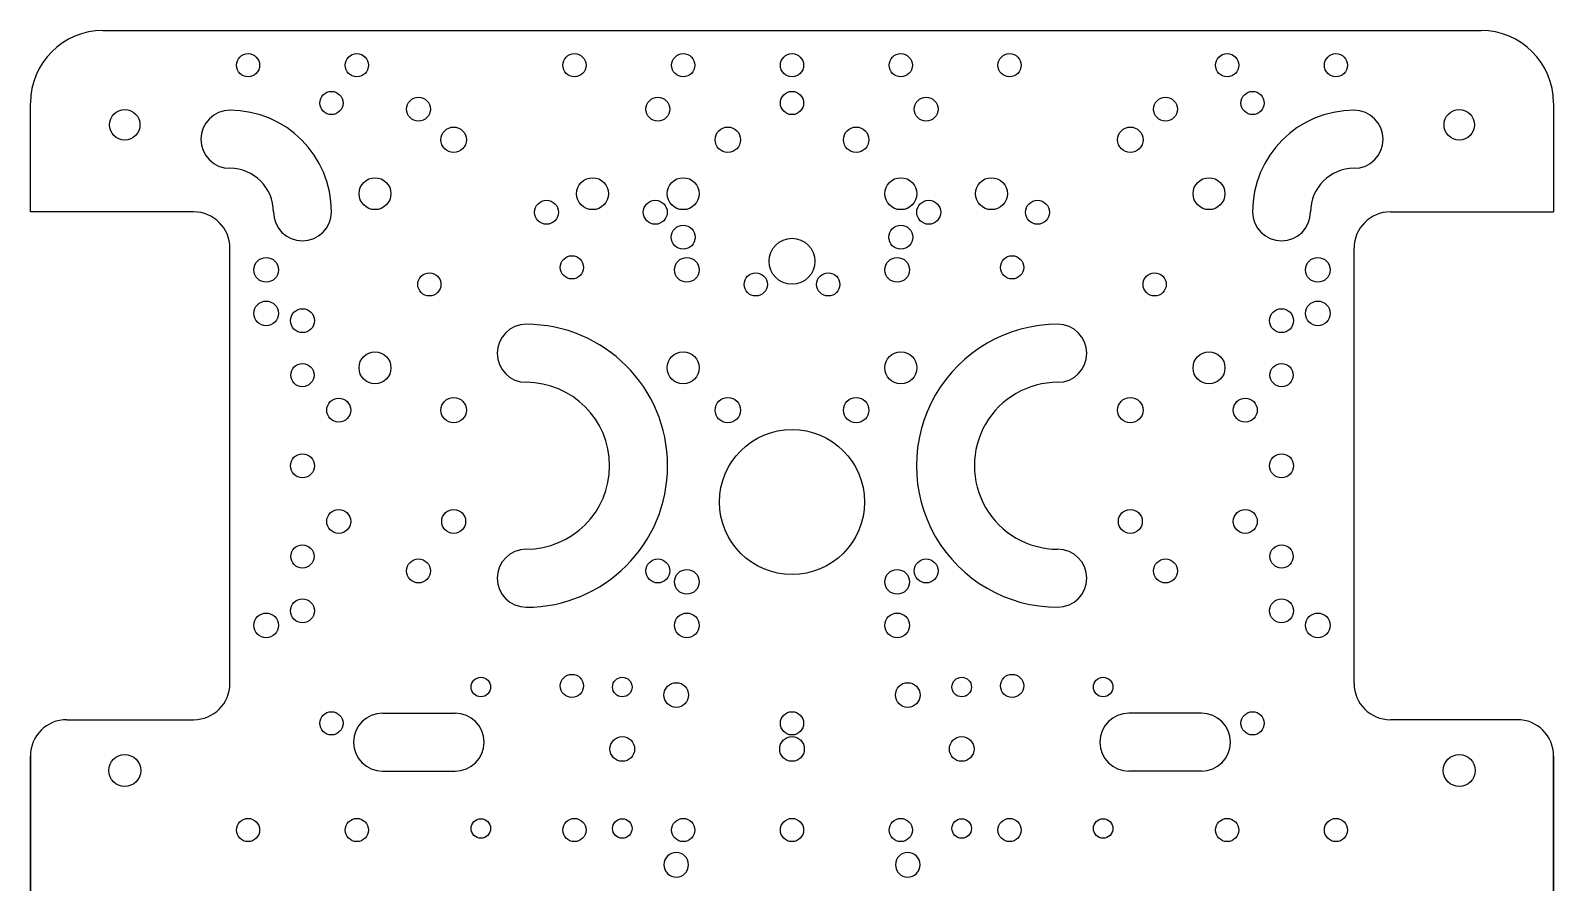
# Model space of a CAD drawing. Header units: millimetres. Extents: x -105 to 105, y -58 to 172.
# Drawn here: x -105 to 105, y 55.1 to 172.5 of the extents above; entities that cross this region are included whole.
import ezdxf

# ---------------------------------------------------------------- set-up
doc = ezdxf.new("R2010")
doc.units = ezdxf.units.MM
doc.layers.add('Body', color=7, linetype='CONTINUOUS')

msp = doc.modelspace()

# ---------------------------------------------------------------- linework, layer by layer
at = {"layer": 'Body'}
for p, q in [((-95, 172.5), (95, 172.5)), ((-95, 172.5), (-95, 172.5, 2.5)), ((-95, 172.5, 2.5), (95, 172.5, 2.5)), ((-95, 172.5), (-95, 172.5, 2.5)), ((-95, 172.5), (95, 172.5)), ((-95, 172.5, 2.5), (95, 172.5, 2.5)), ((95, 172.5), (95, 172.5, 2.5)), ((95, 172.5), (95, 172.5, 2.5)), ((-73.4, 167.71, 2.5), (-73.4, 167.71)), ((-73.4, 167.71, 2.5), (-73.4, 167.71)), ((-58.4, 167.71, 2.5), (-58.4, 167.71)), ((-58.4, 167.71, 2.5), (-58.4, 167.71)), ((-28.4, 167.71, 2.5), (-28.4, 167.71)), ((-28.4, 167.71, 2.5), (-28.4, 167.71)), ((-13.4, 167.71, 2.5), (-13.4, 167.71)), ((-13.4, 167.71, 2.5), (-13.4, 167.71)), ((1.6, 167.71, 2.5), (1.6, 167.71)), ((1.6, 167.71, 2.5), (1.6, 167.71)), ((16.6, 167.71, 2.5), (16.6, 167.71)), ((16.6, 167.71, 2.5), (16.6, 167.71)), ((31.6, 167.71, 2.5), (31.6, 167.71)), ((31.6, 167.71, 2.5), (31.6, 167.71)), ((61.6, 167.71, 2.5), (61.6, 167.71)), ((61.6, 167.71, 2.5), (61.6, 167.71)), ((76.6, 167.71, 2.5), (76.6, 167.71)), ((76.6, 167.71, 2.5), (76.6, 167.71)), ((-105, 162.5), (-105, 162.5, 2.5)), ((-105, 147.5), (-105, 162.5)), ((-105, 162.5), (-105, 162.5, 2.5)), ((-105, 147.5, 2.5), (-105, 162.5, 2.5)), ((-105, 147.5), (-105, 162.5)), ((-105, 147.5, 2.5), (-105, 162.5, 2.5)), ((-61.9, 162.5, 2.5), (-61.9, 162.5)), ((-61.9, 162.5, 2.5), (-61.9, 162.5)), ((1.6, 162.5, 2.5), (1.6, 162.5)), ((1.6, 162.5, 2.5), (1.6, 162.5)), ((65.1, 162.5, 2.5), (65.1, 162.5)), ((65.1, 162.5, 2.5), (65.1, 162.5)), ((105, 162.5), (105, 147.5)), ((105, 162.5, 2.5), (105, 147.5, 2.5)), ((105, 162.5), (105, 162.5, 2.5)), ((105, 162.5), (105, 162.5, 2.5)), ((105, 162.5), (105, 147.5)), ((105, 162.5, 2.5), (105, 147.5, 2.5)), ((-77.5, 161.5, 2.5), (-77.5, 161.5)), ((-77.5, 161.5, 2.5), (-77.5, 161.5)), ((-49.85, 161.65, 2.5), (-49.85, 161.65)), ((-49.85, 161.65, 2.5), (-49.85, 161.65)), ((-16.85, 161.65, 2.5), (-16.85, 161.65)), ((-16.85, 161.65, 2.5), (-16.85, 161.65)), ((20.15, 161.65, 2.5), (20.15, 161.65)), ((20.15, 161.65, 2.5), (20.15, 161.65)), ((53.15, 161.65, 2.5), (53.15, 161.65)), ((53.15, 161.65, 2.5), (53.15, 161.65)), ((77.5, 161.5, 2.5), (77.5, 161.5)), ((77.5, 161.5, 2.5), (77.5, 161.5)), ((-89.9, 159.5, 2.5), (-89.9, 159.5)), ((-89.9, 159.5, 2.5), (-89.9, 159.5)), ((94.1, 159.5, 2.5), (94.1, 159.5)), ((94.1, 159.5, 2.5), (94.1, 159.5)), ((-44.9, 157.44, 2.5), (-44.9, 157.44)), ((-44.9, 157.44, 2.5), (-44.9, 157.44)), ((-7.1, 157.44, 2.5), (-7.1, 157.44)), ((-7.1, 157.44, 2.5), (-7.1, 157.44)), ((10.6, 157.44, 2.5), (10.6, 157.44)), ((10.6, 157.44, 2.5), (10.6, 157.44)), ((48.4, 157.44, 2.5), (48.4, 157.44)), ((48.4, 157.44, 2.5), (48.4, 157.44)), ((-77.5, 153.5, 2.5), (-77.5, 153.5)), ((-77.5, 153.5, 2.5), (-77.5, 153.5)), ((77.5, 153.5, 2.5), (77.5, 153.5)), ((77.5, 153.5, 2.5), (77.5, 153.5)), ((-55.3, 150, 2.5), (-55.3, 150)), ((-55.3, 150, 2.5), (-55.3, 150)), ((-25.3, 150, 2.5), (-25.3, 150)), ((-25.3, 150, 2.5), (-25.3, 150)), ((-12.8, 150, 2.5), (-12.8, 150)), ((-12.8, 150, 2.5), (-12.8, 150)), ((17.2, 150, 2.5), (17.2, 150)), ((17.2, 150, 2.5), (17.2, 150)), ((29.7, 150, 2.5), (29.7, 150)), ((29.7, 150, 2.5), (29.7, 150)), ((59.7, 150, 2.5), (59.7, 150)), ((59.7, 150, 2.5), (59.7, 150)), ((-105, 147.5, 2.5), (-105, 147.5)), ((-82.5, 147.5, 2.5), (-105, 147.5, 2.5)), ((-105, 147.5, 2.5), (-105, 147.5)), ((-82.5, 147.5), (-105, 147.5)), ((-82.5, 147.5), (-105, 147.5)), ((-82.5, 147.5, 2.5), (-105, 147.5, 2.5)), ((-82.5, 147.5, 2.5), (-82.5, 147.5)), ((-82.5, 147.5, 2.5), (-82.5, 147.5)), ((-71.5, 147.5, 2.5), (-71.5, 147.5)), ((-71.5, 147.5, 2.5), (-71.5, 147.5)), ((-63.5, 147.5, 2.5), (-63.5, 147.5)), ((-63.5, 147.5, 2.5), (-63.5, 147.5)), ((-32.2, 147.44, 2.5), (-32.2, 147.44)), ((-32.2, 147.44, 2.5), (-32.2, 147.44)), ((-17.2, 147.44, 2.5), (-17.2, 147.44)), ((-17.2, 147.44, 2.5), (-17.2, 147.44)), ((20.5, 147.44, 2.5), (20.5, 147.44)), ((20.5, 147.44, 2.5), (20.5, 147.44)), ((35.5, 147.44, 2.5), (35.5, 147.44)), ((35.5, 147.44, 2.5), (35.5, 147.44)), ((63.5, 147.5, 2.5), (63.5, 147.5)), ((63.5, 147.5, 2.5), (63.5, 147.5)), ((71.5, 147.5, 2.5), (71.5, 147.5)), ((71.5, 147.5, 2.5), (71.5, 147.5)), ((82.5, 147.5, 2.5), (82.5, 147.5)), ((82.5, 147.5, 2.5), (105, 147.5, 2.5)), ((82.5, 147.5, 2.5), (82.5, 147.5)), ((82.5, 147.5), (105, 147.5)), ((82.5, 147.5), (105, 147.5)), ((82.5, 147.5, 2.5), (105, 147.5, 2.5)), ((105, 147.5, 2.5), (105, 147.5)), ((105, 147.5, 2.5), (105, 147.5)), ((-13.35, 144, 2.5), (-13.35, 144)), ((-13.35, 144, 2.5), (-13.35, 144)), ((16.65, 144, 2.5), (16.65, 144)), ((16.65, 144, 2.5), (16.65, 144)), ((-77.5, 142.5, 2.5), (-77.5, 142.5)), ((-77.5, 82.5, 2.5), (-77.5, 142.5, 2.5)), ((-77.5, 142.5, 2.5), (-77.5, 142.5)), ((-77.5, 82.5), (-77.5, 142.5)), ((-77.5, 82.5), (-77.5, 142.5)), ((-77.5, 82.5, 2.5), (-77.5, 142.5, 2.5)), ((77.5, 82.5, 2.5), (77.5, 142.5, 2.5)), ((77.5, 142.5, 2.5), (77.5, 142.5)), ((77.5, 82.5), (77.5, 142.5)), ((77.5, 142.5, 2.5), (77.5, 142.5)), ((77.5, 82.5), (77.5, 142.5)), ((77.5, 82.5, 2.5), (77.5, 142.5, 2.5)), ((-70.8, 139.5, 2.5), (-70.8, 139.5)), ((-70.8, 139.5, 2.5), (-70.8, 139.5)), ((-28.75, 139.85, 2.5), (-28.75, 139.85)), ((-28.75, 139.85, 2.5), (-28.75, 139.85)), ((-12.8, 139.5, 2.5), (-12.8, 139.5)), ((-12.8, 139.5, 2.5), (-12.8, 139.5)), ((3.17, 140.68, 2.5), (3.17, 140.68)), ((3.17, 140.68, 2.5), (3.17, 140.68)), ((16.2, 139.5, 2.5), (16.2, 139.5)), ((16.2, 139.5, 2.5), (16.2, 139.5)), ((31.95, 139.85, 2.5), (31.95, 139.85)), ((31.95, 139.85, 2.5), (31.95, 139.85)), ((74.2, 139.5, 2.5), (74.2, 139.5)), ((74.2, 139.5, 2.5), (74.2, 139.5)), ((-48.4, 137.5, 2.5), (-48.4, 137.5)), ((-48.4, 137.5, 2.5), (-48.4, 137.5)), ((-3.4, 137.5, 2.5), (-3.4, 137.5)), ((-3.4, 137.5, 2.5), (-3.4, 137.5)), ((6.6, 137.5, 2.5), (6.6, 137.5)), ((6.6, 137.5, 2.5), (6.6, 137.5)), ((51.6, 137.5, 2.5), (51.6, 137.5)), ((51.6, 137.5, 2.5), (51.6, 137.5)), ((-70.8, 133.5, 2.5), (-70.8, 133.5)), ((-70.8, 133.5, 2.5), (-70.8, 133.5)), ((-65.85, 132.5, 2.5), (-65.85, 132.5)), ((-65.85, 132.5, 2.5), (-65.85, 132.5)), ((69.15, 132.5, 2.5), (69.15, 132.5)), ((69.15, 132.5, 2.5), (69.15, 132.5)), ((74.2, 133.5, 2.5), (74.2, 133.5)), ((74.2, 133.5, 2.5), (74.2, 133.5)), ((-36.65, 132, 2.5), (-36.65, 132)), ((-36.65, 132, 2.5), (-36.65, 132)), ((36.65, 132, 2.5), (36.65, 132)), ((36.65, 132, 2.5), (36.65, 132)), ((-55.3, 126, 2.5), (-55.3, 126)), ((-55.3, 126, 2.5), (-55.3, 126)), ((-12.8, 126, 2.5), (-12.8, 126)), ((-12.8, 126, 2.5), (-12.8, 126)), ((17.2, 126, 2.5), (17.2, 126)), ((17.2, 126, 2.5), (17.2, 126)), ((59.7, 126, 2.5), (59.7, 126)), ((59.7, 126, 2.5), (59.7, 126)), ((-65.9, 125, 2.5), (-65.9, 125)), ((-65.9, 125, 2.5), (-65.9, 125)), ((-36.65, 124, 2.5), (-36.65, 124)), ((-36.65, 124, 2.5), (-36.65, 124)), ((36.65, 124, 2.5), (36.65, 124)), ((36.65, 124, 2.5), (36.65, 124)), ((69.1, 125, 2.5), (69.1, 125)), ((69.1, 125, 2.5), (69.1, 125)), ((-60.85, 120.17, 2.5), (-60.85, 120.17)), ((-60.85, 120.17, 2.5), (-60.85, 120.17)), ((-44.9, 120.17, 2.5), (-44.9, 120.17)), ((-44.9, 120.17, 2.5), (-44.9, 120.17)), ((-7.1, 120.17, 2.5), (-7.1, 120.17)), ((-7.1, 120.17, 2.5), (-7.1, 120.17)), ((10.6, 120.17, 2.5), (10.6, 120.17)), ((10.6, 120.17, 2.5), (10.6, 120.17)), ((48.4, 120.17, 2.5), (48.4, 120.17)), ((48.4, 120.17, 2.5), (48.4, 120.17)), ((64.15, 120.17, 2.5), (64.15, 120.17)), ((64.15, 120.17, 2.5), (64.15, 120.17)), ((-65.85, 112.5, 2.5), (-65.85, 112.5)), ((-65.85, 112.5, 2.5), (-65.85, 112.5)), ((69.15, 112.5, 2.5), (69.15, 112.5)), ((69.15, 112.5, 2.5), (69.15, 112.5)), ((10, 107.5, 2.5), (10, 107.5)), ((10, 107.5, 2.5), (10, 107.5)), ((-60.85, 104.83, 2.5), (-60.85, 104.83)), ((-60.85, 104.83, 2.5), (-60.85, 104.83)), ((-45, 104.83, 2.5), (-45, 104.83)), ((-45, 104.83, 2.5), (-45, 104.83)), ((48.3, 104.83, 2.5), (48.3, 104.83)), ((48.3, 104.83, 2.5), (48.3, 104.83)), ((64.15, 104.83, 2.5), (64.15, 104.83)), ((64.15, 104.83, 2.5), (64.15, 104.83)), ((-36.65, 101, 2.5), (-36.65, 101)), ((-36.65, 101, 2.5), (-36.65, 101)), ((36.65, 101, 2.5), (36.65, 101)), ((36.65, 101, 2.5), (36.65, 101)), ((-65.9, 100, 2.5), (-65.9, 100)), ((-65.9, 100, 2.5), (-65.9, 100)), ((69.1, 100, 2.5), (69.1, 100)), ((69.1, 100, 2.5), (69.1, 100)), ((-49.85, 98, 2.5), (-49.85, 98)), ((-49.85, 98, 2.5), (-49.85, 98)), ((-16.85, 98, 2.5), (-16.85, 98)), ((-16.85, 98, 2.5), (-16.85, 98)), ((20.15, 98, 2.5), (20.15, 98)), ((20.15, 98, 2.5), (20.15, 98)), ((53.15, 98, 2.5), (53.15, 98)), ((53.15, 98, 2.5), (53.15, 98)), ((-12.8, 96.5, 2.5), (-12.8, 96.5)), ((-12.8, 96.5, 2.5), (-12.8, 96.5)), ((16.2, 96.5, 2.5), (16.2, 96.5)), ((16.2, 96.5, 2.5), (16.2, 96.5)), ((-65.85, 92.5, 2.5), (-65.85, 92.5)), ((-65.85, 92.5, 2.5), (-65.85, 92.5)), ((-36.65, 93, 2.5), (-36.65, 93)), ((-36.65, 93, 2.5), (-36.65, 93)), ((36.65, 93, 2.5), (36.65, 93)), ((36.65, 93, 2.5), (36.65, 93)), ((69.15, 92.5, 2.5), (69.15, 92.5)), ((69.15, 92.5, 2.5), (69.15, 92.5)), ((-70.8, 90.5, 2.5), (-70.8, 90.5)), ((-70.8, 90.5, 2.5), (-70.8, 90.5)), ((-12.8, 90.5, 2.5), (-12.8, 90.5)), ((-12.8, 90.5, 2.5), (-12.8, 90.5)), ((16.2, 90.5, 2.5), (16.2, 90.5)), ((16.2, 90.5, 2.5), (16.2, 90.5)), ((74.2, 90.5, 2.5), (74.2, 90.5)), ((74.2, 90.5, 2.5), (74.2, 90.5)), ((-77.5, 82.5, 2.5), (-77.5, 82.5)), ((-77.5, 82.5, 2.5), (-77.5, 82.5)), ((-41.55, 82, 2.5), (-41.55, 82)), ((-41.55, 82, 2.5), (-41.55, 82)), ((-28.75, 82.15, 2.5), (-28.75, 82.15)), ((-28.75, 82.15, 2.5), (-28.75, 82.15)), ((-22.05, 82, 2.5), (-22.05, 82)), ((-22.05, 82, 2.5), (-22.05, 82)), ((24.75, 82, 2.5), (24.75, 82)), ((24.75, 82, 2.5), (24.75, 82)), ((31.95, 82.15, 2.5), (31.95, 82.15)), ((31.95, 82.15, 2.5), (31.95, 82.15)), ((44.25, 82, 2.5), (44.25, 82)), ((44.25, 82, 2.5), (44.25, 82)), ((77.5, 82.5, 2.5), (77.5, 82.5)), ((77.5, 82.5, 2.5), (77.5, 82.5)), ((-14.26, 80.9, 2.5), (-14.26, 80.9)), ((-14.26, 80.9, 2.5), (-14.26, 80.9)), ((17.66, 80.9, 2.5), (17.66, 80.9)), ((17.66, 80.9, 2.5), (17.66, 80.9)), ((-56.45, 78.4), (-46.45, 78.4)), ((-56.45, 78.4, 2.5), (-56.45, 78.4)), ((-56.45, 78.4, 2.5), (-46.45, 78.4, 2.5)), ((-56.45, 78.4), (-46.45, 78.4)), ((-56.45, 78.4, 2.5), (-56.45, 78.4)), ((-56.45, 78.4, 2.5), (-46.45, 78.4, 2.5)), ((-46.45, 78.4, 2.5), (-46.45, 78.4)), ((-46.45, 78.4, 2.5), (-46.45, 78.4)), ((56.45, 78.4), (46.45, 78.4)), ((46.45, 78.4, 2.5), (46.45, 78.4)), ((56.45, 78.4, 2.5), (46.45, 78.4, 2.5)), ((46.45, 78.4, 2.5), (46.45, 78.4)), ((56.45, 78.4), (46.45, 78.4)), ((56.45, 78.4, 2.5), (46.45, 78.4, 2.5)), ((56.45, 78.4, 2.5), (56.45, 78.4)), ((56.45, 78.4, 2.5), (56.45, 78.4)), ((-100, 77.5, 2.5), (-100, 77.5)), ((-100, 77.5, 2.5), (-82.5, 77.5, 2.5)), ((-100, 77.5, 2.5), (-100, 77.5)), ((-100, 77.5), (-82.5, 77.5)), ((-100, 77.5), (-82.5, 77.5)), ((-100, 77.5, 2.5), (-82.5, 77.5, 2.5)), ((-82.5, 77.5, 2.5), (-82.5, 77.5)), ((-82.5, 77.5, 2.5), (-82.5, 77.5)), ((-61.9, 77, 2.5), (-61.9, 77)), ((-61.9, 77, 2.5), (-61.9, 77)), ((1.6, 77, 2.5), (1.6, 77)), ((1.6, 77, 2.5), (1.6, 77)), ((65.1, 77, 2.5), (65.1, 77)), ((65.1, 77, 2.5), (65.1, 77)), ((100, 77.5, 2.5), (82.5, 77.5, 2.5)), ((82.5, 77.5, 2.5), (82.5, 77.5)), ((100, 77.5), (82.5, 77.5)), ((82.5, 77.5, 2.5), (82.5, 77.5)), ((100, 77.5), (82.5, 77.5)), ((100, 77.5, 2.5), (82.5, 77.5, 2.5)), ((100, 77.5, 2.5), (100, 77.5)), ((100, 77.5, 2.5), (100, 77.5)), ((-105, 72.5, 2.5), (-105, 42.5, 2.5)), ((-105, 72.5, 2.5), (-105, 72.5)), ((-105, 42.5), (-105, 72.5)), ((-105, 72.5, 2.5), (-105, 72.5)), ((-105, 42.5), (-105, 72.5)), ((-105, 72.5, 2.5), (-105, 42.5, 2.5)), ((-21.7, 73.46, 2.5), (-21.7, 73.46)), ((-21.7, 73.46, 2.5), (-21.7, 73.46)), ((1.7, 73.46, 2.5), (1.7, 73.46)), ((1.7, 73.46, 2.5), (1.7, 73.46)), ((25.1, 73.46, 2.5), (25.1, 73.46)), ((25.1, 73.46, 2.5), (25.1, 73.46)), ((105, 72.5, 2.5), (105, 72.5)), ((105, 72.5), (105, 42.5)), ((105, 42.5, 2.5), (105, 72.5, 2.5)), ((105, 72.5), (105, 42.5)), ((105, 72.5, 2.5), (105, 72.5)), ((105, 42.5, 2.5), (105, 72.5, 2.5)), ((-89.8, 70.5, 2.5), (-89.8, 70.5)), ((-89.8, 70.5, 2.5), (-89.8, 70.5)), ((-56.45, 70.4), (-46.45, 70.4)), ((-56.45, 70.4, 2.5), (-56.45, 70.4)), ((-56.45, 70.4, 2.5), (-46.45, 70.4, 2.5)), ((-56.45, 70.4), (-46.45, 70.4)), ((-56.45, 70.4, 2.5), (-56.45, 70.4)), ((-56.45, 70.4, 2.5), (-46.45, 70.4, 2.5)), ((-46.45, 70.4, 2.5), (-46.45, 70.4)), ((-46.45, 70.4, 2.5), (-46.45, 70.4)), ((56.45, 70.4), (46.45, 70.4)), ((56.45, 70.4, 2.5), (46.45, 70.4, 2.5)), ((46.45, 70.4, 2.5), (46.45, 70.4)), ((56.45, 70.4), (46.45, 70.4)), ((46.45, 70.4, 2.5), (46.45, 70.4)), ((56.45, 70.4, 2.5), (46.45, 70.4, 2.5)), ((56.45, 70.4, 2.5), (56.45, 70.4)), ((56.45, 70.4, 2.5), (56.45, 70.4)), ((94.2, 70.5, 2.5), (94.2, 70.5)), ((94.2, 70.5, 2.5), (94.2, 70.5)), ((-73.4, 62.29, 2.5), (-73.4, 62.29)), ((-73.4, 62.29, 2.5), (-73.4, 62.29)), ((-58.4, 62.29, 2.5), (-58.4, 62.29)), ((-58.4, 62.29, 2.5), (-58.4, 62.29)), ((-41.55, 62.5, 2.5), (-41.55, 62.5)), ((-41.55, 62.5, 2.5), (-41.55, 62.5)), ((-28.4, 62.29, 2.5), (-28.4, 62.29)), ((-28.4, 62.29, 2.5), (-28.4, 62.29)), ((-22.05, 62.5, 2.5), (-22.05, 62.5)), ((-22.05, 62.5, 2.5), (-22.05, 62.5)), ((-13.4, 62.29, 2.5), (-13.4, 62.29)), ((-13.4, 62.29, 2.5), (-13.4, 62.29)), ((1.6, 62.29, 2.5), (1.6, 62.29)), ((1.6, 62.29, 2.5), (1.6, 62.29)), ((16.6, 62.29, 2.5), (16.6, 62.29)), ((16.6, 62.29, 2.5), (16.6, 62.29)), ((24.75, 62.5, 2.5), (24.75, 62.5)), ((24.75, 62.5, 2.5), (24.75, 62.5)), ((31.6, 62.29, 2.5), (31.6, 62.29)), ((31.6, 62.29, 2.5), (31.6, 62.29)), ((44.25, 62.5, 2.5), (44.25, 62.5)), ((44.25, 62.5, 2.5), (44.25, 62.5)), ((61.6, 62.29, 2.5), (61.6, 62.29)), ((61.6, 62.29, 2.5), (61.6, 62.29)), ((76.6, 62.29, 2.5), (76.6, 62.29)), ((76.6, 62.29, 2.5), (76.6, 62.29))]:
    msp.add_line(p, q, dxfattribs=at)
for centre, radius in [((-75, 167.71), 1.6), ((-75, 167.71, 2.5), 1.6), ((-75, 167.71), 1.6), ((-75, 167.71, 2.5), 1.6), ((-60, 167.71), 1.6), ((-60, 167.71, 2.5), 1.6), ((-60, 167.71), 1.6), ((-60, 167.71, 2.5), 1.6), ((-30, 167.71), 1.6), ((-30, 167.71, 2.5), 1.6), ((-30, 167.71), 1.6), ((-30, 167.71, 2.5), 1.6), ((-15, 167.71), 1.6), ((-15, 167.71, 2.5), 1.6), ((-15, 167.71), 1.6), ((-15, 167.71, 2.5), 1.6), ((0, 167.71), 1.6), ((0, 167.71, 2.5), 1.6), ((0, 167.71), 1.6), ((0, 167.71, 2.5), 1.6), ((15, 167.71), 1.6), ((15, 167.71, 2.5), 1.6), ((15, 167.71), 1.6), ((15, 167.71, 2.5), 1.6), ((30, 167.71), 1.6), ((30, 167.71, 2.5), 1.6), ((30, 167.71), 1.6), ((30, 167.71, 2.5), 1.6), ((60, 167.71), 1.6), ((60, 167.71, 2.5), 1.6), ((60, 167.71), 1.6), ((60, 167.71, 2.5), 1.6), ((75, 167.71), 1.6), ((75, 167.71, 2.5), 1.6), ((75, 167.71), 1.6), ((75, 167.71, 2.5), 1.6), ((-63.5, 162.5), 1.6), ((-63.5, 162.5, 2.5), 1.6), ((-63.5, 162.5), 1.6), ((-63.5, 162.5, 2.5), 1.6), ((0, 162.5), 1.6), ((0, 162.5, 2.5), 1.6), ((0, 162.5), 1.6), ((0, 162.5, 2.5), 1.6), ((63.5, 162.5), 1.6), ((63.5, 162.5, 2.5), 1.6), ((63.5, 162.5), 1.6), ((63.5, 162.5, 2.5), 1.6), ((-51.5, 161.65), 1.65), ((-51.5, 161.65, 2.5), 1.65), ((-51.5, 161.65), 1.65), ((-51.5, 161.65, 2.5), 1.65), ((-18.5, 161.65), 1.65), ((-18.5, 161.65, 2.5), 1.65), ((-18.5, 161.65), 1.65), ((-18.5, 161.65, 2.5), 1.65), ((18.5, 161.65), 1.65), ((18.5, 161.65, 2.5), 1.65), ((18.5, 161.65), 1.65), ((18.5, 161.65, 2.5), 1.65), ((51.5, 161.65), 1.65), ((51.5, 161.65, 2.5), 1.65), ((51.5, 161.65), 1.65), ((51.5, 161.65, 2.5), 1.65), ((-92, 159.5), 2.1), ((-92, 159.5, 2.5), 2.1), ((-92, 159.5), 2.1), ((-92, 159.5, 2.5), 2.1), ((92, 159.5), 2.1), ((92, 159.5, 2.5), 2.1), ((92, 159.5), 2.1), ((92, 159.5, 2.5), 2.1), ((-46.65, 157.44), 1.75), ((-46.65, 157.44, 2.5), 1.75), ((-46.65, 157.44), 1.75), ((-46.65, 157.44, 2.5), 1.75), ((-8.85, 157.44), 1.75), ((-8.85, 157.44, 2.5), 1.75), ((-8.85, 157.44), 1.75), ((-8.85, 157.44, 2.5), 1.75), ((8.85, 157.44), 1.75), ((8.85, 157.44, 2.5), 1.75), ((8.85, 157.44), 1.75), ((8.85, 157.44, 2.5), 1.75), ((46.65, 157.44), 1.75), ((46.65, 157.44, 2.5), 1.75), ((46.65, 157.44), 1.75), ((46.65, 157.44, 2.5), 1.75), ((-57.5, 150), 2.2), ((-57.5, 150, 2.5), 2.2), ((-57.5, 150), 2.2), ((-57.5, 150, 2.5), 2.2), ((-27.5, 150), 2.2), ((-27.5, 150, 2.5), 2.2), ((-27.5, 150), 2.2), ((-27.5, 150, 2.5), 2.2), ((-15, 150), 2.2), ((-15, 150, 2.5), 2.2), ((-15, 150), 2.2), ((-15, 150, 2.5), 2.2), ((15, 150), 2.2), ((15, 150, 2.5), 2.2), ((15, 150), 2.2), ((15, 150, 2.5), 2.2), ((27.5, 150), 2.2), ((27.5, 150, 2.5), 2.2), ((27.5, 150), 2.2), ((27.5, 150, 2.5), 2.2), ((57.5, 150), 2.2), ((57.5, 150, 2.5), 2.2), ((57.5, 150), 2.2), ((57.5, 150, 2.5), 2.2), ((-33.85, 147.44), 1.65), ((-33.85, 147.44, 2.5), 1.65), ((-33.85, 147.44), 1.65), ((-33.85, 147.44, 2.5), 1.65), ((-18.85, 147.44), 1.65), ((-18.85, 147.44, 2.5), 1.65), ((-18.85, 147.44), 1.65), ((-18.85, 147.44, 2.5), 1.65), ((18.85, 147.44), 1.65), ((18.85, 147.44, 2.5), 1.65), ((18.85, 147.44), 1.65), ((18.85, 147.44, 2.5), 1.65), ((33.85, 147.44), 1.65), ((33.85, 147.44, 2.5), 1.65), ((33.85, 147.44), 1.65), ((33.85, 147.44, 2.5), 1.65), ((-15, 144), 1.65), ((-15, 144, 2.5), 1.65), ((-15, 144), 1.65), ((-15, 144, 2.5), 1.65), ((15, 144), 1.65), ((15, 144, 2.5), 1.65), ((15, 144), 1.65), ((15, 144, 2.5), 1.65), ((0, 140.68), 3.17), ((0, 140.68, 2.5), 3.17), ((0, 140.68), 3.17), ((0, 140.68, 2.5), 3.17), ((-72.5, 139.5), 1.7), ((-72.5, 139.5, 2.5), 1.7), ((-72.5, 139.5), 1.7), ((-72.5, 139.5, 2.5), 1.7), ((-30.35, 139.85), 1.6), ((-30.35, 139.85, 2.5), 1.6), ((-30.35, 139.85), 1.6), ((-30.35, 139.85, 2.5), 1.6), ((-14.5, 139.5), 1.7), ((-14.5, 139.5, 2.5), 1.7), ((-14.5, 139.5), 1.7), ((-14.5, 139.5, 2.5), 1.7), ((14.5, 139.5), 1.7), ((14.5, 139.5, 2.5), 1.7), ((14.5, 139.5), 1.7), ((14.5, 139.5, 2.5), 1.7), ((30.35, 139.85), 1.6), ((30.35, 139.85, 2.5), 1.6), ((30.35, 139.85), 1.6), ((30.35, 139.85, 2.5), 1.6), ((72.5, 139.5), 1.7), ((72.5, 139.5, 2.5), 1.7), ((72.5, 139.5), 1.7), ((72.5, 139.5, 2.5), 1.7), ((-50, 137.5), 1.6), ((-50, 137.5, 2.5), 1.6), ((-50, 137.5), 1.6), ((-50, 137.5, 2.5), 1.6), ((-5, 137.5), 1.6), ((-5, 137.5, 2.5), 1.6), ((-5, 137.5), 1.6), ((-5, 137.5, 2.5), 1.6), ((5, 137.5), 1.6), ((5, 137.5, 2.5), 1.6), ((5, 137.5), 1.6), ((5, 137.5, 2.5), 1.6), ((50, 137.5), 1.6), ((50, 137.5, 2.5), 1.6), ((50, 137.5), 1.6), ((50, 137.5, 2.5), 1.6), ((-72.5, 133.5), 1.7), ((-72.5, 133.5, 2.5), 1.7), ((-72.5, 133.5), 1.7), ((-72.5, 133.5, 2.5), 1.7), ((72.5, 133.5), 1.7), ((72.5, 133.5, 2.5), 1.7), ((72.5, 133.5), 1.7), ((72.5, 133.5, 2.5), 1.7), ((-67.5, 132.5), 1.65), ((-67.5, 132.5, 2.5), 1.65), ((-67.5, 132.5), 1.65), ((-67.5, 132.5, 2.5), 1.65), ((67.5, 132.5), 1.65), ((67.5, 132.5, 2.5), 1.65), ((67.5, 132.5), 1.65), ((67.5, 132.5, 2.5), 1.65), ((-57.5, 126), 2.2), ((-57.5, 126, 2.5), 2.2), ((-57.5, 126), 2.2), ((-57.5, 126, 2.5), 2.2), ((-15, 126), 2.2), ((-15, 126, 2.5), 2.2), ((-15, 126), 2.2), ((-15, 126, 2.5), 2.2), ((15, 126), 2.2), ((15, 126, 2.5), 2.2), ((15, 126), 2.2), ((15, 126, 2.5), 2.2), ((57.5, 126), 2.2), ((57.5, 126, 2.5), 2.2), ((57.5, 126), 2.2), ((57.5, 126, 2.5), 2.2), ((-67.5, 125), 1.6), ((-67.5, 125, 2.5), 1.6), ((-67.5, 125), 1.6), ((-67.5, 125, 2.5), 1.6), ((67.5, 125), 1.6), ((67.5, 125, 2.5), 1.6), ((67.5, 125), 1.6), ((67.5, 125, 2.5), 1.6), ((-62.5, 120.17), 1.65), ((-62.5, 120.17, 2.5), 1.65), ((-62.5, 120.17), 1.65), ((-62.5, 120.17, 2.5), 1.65), ((-46.65, 120.17), 1.75), ((-46.65, 120.17, 2.5), 1.75), ((-46.65, 120.17), 1.75), ((-46.65, 120.17, 2.5), 1.75), ((-8.85, 120.17), 1.75), ((-8.85, 120.17, 2.5), 1.75), ((-8.85, 120.17), 1.75), ((-8.85, 120.17, 2.5), 1.75), ((8.85, 120.17), 1.75), ((8.85, 120.17, 2.5), 1.75), ((8.85, 120.17), 1.75), ((8.85, 120.17, 2.5), 1.75), ((46.65, 120.17), 1.75), ((46.65, 120.17, 2.5), 1.75), ((46.65, 120.17), 1.75), ((46.65, 120.17, 2.5), 1.75), ((62.5, 120.17), 1.65), ((62.5, 120.17, 2.5), 1.65), ((62.5, 120.17), 1.65), ((62.5, 120.17, 2.5), 1.65), ((0, 107.5), 10), ((0, 107.5), 10), ((0, 107.5, 2.5), 10), ((0, 107.5, 2.5), 10), ((-67.5, 112.5), 1.65), ((-67.5, 112.5, 2.5), 1.65), ((-67.5, 112.5), 1.65), ((-67.5, 112.5, 2.5), 1.65), ((67.5, 112.5), 1.65), ((67.5, 112.5, 2.5), 1.65), ((67.5, 112.5), 1.65), ((67.5, 112.5, 2.5), 1.65), ((-62.5, 104.83), 1.65), ((-62.5, 104.83, 2.5), 1.65), ((-62.5, 104.83), 1.65), ((-62.5, 104.83, 2.5), 1.65), ((-46.65, 104.83), 1.65), ((-46.65, 104.83, 2.5), 1.65), ((-46.65, 104.83), 1.65), ((-46.65, 104.83, 2.5), 1.65), ((46.65, 104.83), 1.65), ((46.65, 104.83, 2.5), 1.65), ((46.65, 104.83), 1.65), ((46.65, 104.83, 2.5), 1.65), ((62.5, 104.83), 1.65), ((62.5, 104.83, 2.5), 1.65), ((62.5, 104.83), 1.65), ((62.5, 104.83, 2.5), 1.65), ((-67.5, 100), 1.6), ((-67.5, 100, 2.5), 1.6), ((-67.5, 100), 1.6), ((-67.5, 100, 2.5), 1.6), ((67.5, 100), 1.6), ((67.5, 100, 2.5), 1.6), ((67.5, 100), 1.6), ((67.5, 100, 2.5), 1.6), ((-51.5, 98), 1.65), ((-51.5, 98, 2.5), 1.65), ((-51.5, 98), 1.65), ((-51.5, 98, 2.5), 1.65), ((-18.5, 98), 1.65), ((-18.5, 98, 2.5), 1.65), ((-18.5, 98), 1.65), ((-18.5, 98, 2.5), 1.65), ((18.5, 98), 1.65), ((18.5, 98, 2.5), 1.65), ((18.5, 98), 1.65), ((18.5, 98, 2.5), 1.65), ((51.5, 98), 1.65), ((51.5, 98, 2.5), 1.65), ((51.5, 98), 1.65), ((51.5, 98, 2.5), 1.65), ((-14.5, 96.5), 1.7), ((-14.5, 96.5, 2.5), 1.7), ((-14.5, 96.5), 1.7), ((-14.5, 96.5, 2.5), 1.7), ((14.5, 96.5), 1.7), ((14.5, 96.5, 2.5), 1.7), ((14.5, 96.5), 1.7), ((14.5, 96.5, 2.5), 1.7), ((-67.5, 92.5), 1.65), ((-67.5, 92.5, 2.5), 1.65), ((-67.5, 92.5), 1.65), ((-67.5, 92.5, 2.5), 1.65), ((67.5, 92.5), 1.65), ((67.5, 92.5, 2.5), 1.65), ((67.5, 92.5), 1.65), ((67.5, 92.5, 2.5), 1.65), ((-72.5, 90.5), 1.7), ((-72.5, 90.5, 2.5), 1.7), ((-72.5, 90.5), 1.7), ((-72.5, 90.5, 2.5), 1.7), ((-14.5, 90.5), 1.7), ((-14.5, 90.5, 2.5), 1.7), ((-14.5, 90.5), 1.7), ((-14.5, 90.5, 2.5), 1.7), ((14.5, 90.5), 1.7), ((14.5, 90.5, 2.5), 1.7), ((14.5, 90.5), 1.7), ((14.5, 90.5, 2.5), 1.7), ((72.5, 90.5), 1.7), ((72.5, 90.5, 2.5), 1.7), ((72.5, 90.5), 1.7), ((72.5, 90.5, 2.5), 1.7), ((-42.9, 82), 1.35), ((-42.9, 82, 2.5), 1.35), ((-42.9, 82), 1.35), ((-42.9, 82, 2.5), 1.35), ((-30.35, 82.15), 1.6), ((-30.35, 82.15, 2.5), 1.6), ((-30.35, 82.15), 1.6), ((-30.35, 82.15, 2.5), 1.6), ((-23.4, 82), 1.35), ((-23.4, 82, 2.5), 1.35), ((-23.4, 82), 1.35), ((-23.4, 82, 2.5), 1.35), ((-15.96, 80.9), 1.7), ((-15.96, 80.9, 2.5), 1.7), ((-15.96, 80.9), 1.7), ((-15.96, 80.9, 2.5), 1.7), ((15.96, 80.9), 1.7), ((15.96, 80.9, 2.5), 1.7), ((15.96, 80.9), 1.7), ((15.96, 80.9, 2.5), 1.7), ((23.4, 82), 1.35), ((23.4, 82, 2.5), 1.35), ((23.4, 82), 1.35), ((23.4, 82, 2.5), 1.35), ((30.35, 82.15), 1.6), ((30.35, 82.15, 2.5), 1.6), ((30.35, 82.15), 1.6), ((30.35, 82.15, 2.5), 1.6), ((42.9, 82), 1.35), ((42.9, 82, 2.5), 1.35), ((42.9, 82), 1.35), ((42.9, 82, 2.5), 1.35), ((-63.5, 77), 1.6), ((-63.5, 77, 2.5), 1.6), ((-63.5, 77), 1.6), ((-63.5, 77, 2.5), 1.6), ((0, 77), 1.6), ((0, 77, 2.5), 1.6), ((0, 77), 1.6), ((0, 77, 2.5), 1.6), ((63.5, 77), 1.6), ((63.5, 77, 2.5), 1.6), ((63.5, 77), 1.6), ((63.5, 77, 2.5), 1.6), ((-23.4, 73.46), 1.7), ((-23.4, 73.46, 2.5), 1.7), ((-23.4, 73.46), 1.7), ((-23.4, 73.46, 2.5), 1.7), ((0, 73.46), 1.7), ((0, 73.46, 2.5), 1.7), ((0, 73.46), 1.7), ((0, 73.46, 2.5), 1.7), ((23.4, 73.46), 1.7), ((23.4, 73.46, 2.5), 1.7), ((23.4, 73.46), 1.7), ((23.4, 73.46, 2.5), 1.7), ((-92, 70.5), 2.2), ((-92, 70.5, 2.5), 2.2), ((-92, 70.5), 2.2), ((-92, 70.5, 2.5), 2.2), ((92, 70.5), 2.2), ((92, 70.5, 2.5), 2.2), ((92, 70.5), 2.2), ((92, 70.5, 2.5), 2.2), ((-75, 62.29), 1.6), ((-75, 62.29, 2.5), 1.6), ((-75, 62.29), 1.6), ((-75, 62.29, 2.5), 1.6), ((-60, 62.29), 1.6), ((-60, 62.29, 2.5), 1.6), ((-60, 62.29), 1.6), ((-60, 62.29, 2.5), 1.6), ((-42.9, 62.5), 1.35), ((-42.9, 62.5, 2.5), 1.35), ((-42.9, 62.5), 1.35), ((-42.9, 62.5, 2.5), 1.35), ((-30, 62.29), 1.6), ((-30, 62.29, 2.5), 1.6), ((-30, 62.29), 1.6), ((-30, 62.29, 2.5), 1.6), ((-23.4, 62.5), 1.35), ((-23.4, 62.5, 2.5), 1.35), ((-23.4, 62.5), 1.35), ((-23.4, 62.5, 2.5), 1.35), ((-15, 62.29), 1.6), ((-15, 62.29, 2.5), 1.6), ((-15, 62.29), 1.6), ((-15, 62.29, 2.5), 1.6), ((0, 62.29), 1.6), ((0, 62.29, 2.5), 1.6), ((0, 62.29), 1.6), ((0, 62.29, 2.5), 1.6), ((15, 62.29), 1.6), ((15, 62.29, 2.5), 1.6), ((15, 62.29), 1.6), ((15, 62.29, 2.5), 1.6), ((23.4, 62.5), 1.35), ((23.4, 62.5, 2.5), 1.35), ((23.4, 62.5), 1.35), ((23.4, 62.5, 2.5), 1.35), ((30, 62.29), 1.6), ((30, 62.29, 2.5), 1.6), ((30, 62.29), 1.6), ((30, 62.29, 2.5), 1.6), ((42.9, 62.5), 1.35), ((42.9, 62.5, 2.5), 1.35), ((42.9, 62.5), 1.35), ((42.9, 62.5, 2.5), 1.35), ((60, 62.29), 1.6), ((60, 62.29, 2.5), 1.6), ((60, 62.29), 1.6), ((60, 62.29, 2.5), 1.6), ((75, 62.29), 1.6), ((75, 62.29, 2.5), 1.6), ((75, 62.29), 1.6), ((75, 62.29, 2.5), 1.6)]:
    msp.add_circle(centre, radius, dxfattribs=at)
for centre, radius, start, end in [((-95, 162.5), 10, 90, 180), ((-95, 162.5, 2.5), 10, 90, 180), ((-95, 162.5), 10, 90, 180), ((-95, 162.5, 2.5), 10, 90, 180), ((95, 162.5), 10, 0, 90), ((95, 162.5, 2.5), 10, 0, 90), ((95, 162.5), 10, 0, 90), ((95, 162.5, 2.5), 10, 0, 90), ((-77.5, 157.5), 4, 90, -90), ((-77.5, 157.5, 2.5), 4, 90, -90), ((-77.5, 157.5), 4, 90, -90), ((-77.5, 157.5, 2.5), 4, 90, -90), ((-77.5, 147.5), 14, 0, 90), ((-77.5, 147.5, 2.5), 14, 0, 90), ((-77.5, 147.5), 14, 0, 90), ((-77.5, 147.5, 2.5), 14, 0, 90), ((77.5, 147.5), 14, 90, 180), ((77.5, 147.5, 2.5), 14, 90, 180), ((77.5, 147.5), 14, 90, 180), ((77.5, 147.5, 2.5), 14, 90, 180), ((77.5, 157.5), 4, -90, 90), ((77.5, 157.5, 2.5), 4, -90, 90), ((77.5, 157.5), 4, -90, 90), ((77.5, 157.5, 2.5), 4, -90, 90), ((-77.5, 147.5), 6, 0, 90), ((-77.5, 147.5, 2.5), 6, 0, 90), ((-77.5, 147.5), 6, 0, 90), ((-77.5, 147.5, 2.5), 6, 0, 90), ((77.5, 147.5), 6, 90, 180), ((77.5, 147.5, 2.5), 6, 90, 180), ((77.5, 147.5), 6, 90, 180), ((77.5, 147.5, 2.5), 6, 90, 180), ((-82.5, 142.5, 2.5), 5, 0, 90), ((-82.5, 142.5), 5, 0, 90), ((-82.5, 142.5), 5, 0, 90), ((-82.5, 142.5, 2.5), 5, 0, 90), ((-67.5, 147.5), 4, 180, 0), ((-67.5, 147.5, 2.5), 4, 180, 0), ((-67.5, 147.5), 4, 180, 0), ((-67.5, 147.5, 2.5), 4, 180, 0), ((67.5, 147.5), 4, 180, 0), ((67.5, 147.5, 2.5), 4, 180, 0), ((67.5, 147.5), 4, 180, 0), ((67.5, 147.5, 2.5), 4, 180, 0), ((82.5, 142.5, 2.5), 5, 90, 180), ((82.5, 142.5), 5, 90, 180), ((82.5, 142.5), 5, 90, 180), ((82.5, 142.5, 2.5), 5, 90, 180), ((-36.65, 128), 4, 90, -90), ((-36.65, 128, 2.5), 4, 90, -90), ((-36.65, 128), 4, 90, -90), ((-36.65, 128, 2.5), 4, 90, -90), ((-36.65, 112.5), 19.5, -90, 90), ((-36.65, 112.5, 2.5), 19.5, -90, 90), ((-36.65, 112.5), 19.5, -90, 90), ((-36.65, 112.5, 2.5), 19.5, -90, 90), ((36.65, 112.5), 19.5, 89.9999, -89.9999), ((36.65, 112.5, 2.5), 19.5, 89.9999, -89.9999), ((36.65, 112.5), 19.5, 89.9999, -89.9999), ((36.65, 112.5, 2.5), 19.5, 89.9999, -89.9999), ((36.65, 128), 4, -90.0001, 89.9999), ((36.65, 128, 2.5), 4, -90.0001, 89.9999), ((36.65, 128), 4, -90.0001, 89.9999), ((36.65, 128, 2.5), 4, -90.0001, 89.9999), ((-36.65, 112.5), 11.5, -90, 90), ((-36.65, 112.5, 2.5), 11.5, -90, 90), ((-36.65, 112.5), 11.5, -90, 90), ((-36.65, 112.5, 2.5), 11.5, -90, 90), ((36.65, 112.5), 11.5, 89.9999, -89.9999), ((36.65, 112.5, 2.5), 11.5, 89.9999, -89.9999), ((36.65, 112.5), 11.5, 89.9999, -89.9999), ((36.65, 112.5, 2.5), 11.5, 89.9999, -89.9999), ((-36.65, 97), 4, 90, -90), ((-36.65, 97, 2.5), 4, 90, -90), ((-36.65, 97), 4, 90, -90), ((-36.65, 97, 2.5), 4, 90, -90), ((36.65, 97), 4, -89.9999, 90.0001), ((36.65, 97, 2.5), 4, -89.9999, 90.0001), ((36.65, 97), 4, -89.9999, 90.0001), ((36.65, 97, 2.5), 4, -89.9999, 90.0001), ((-82.5, 82.5, 2.5), 5, -90, 0), ((-82.5, 82.5), 5, -90, 0), ((-82.5, 82.5), 5, -90, 0), ((-82.5, 82.5, 2.5), 5, -90, 0), ((82.5, 82.5, 2.5), 5, 180, -90), ((82.5, 82.5), 5, 180, -90), ((82.5, 82.5), 5, 180, -90), ((82.5, 82.5, 2.5), 5, 180, -90), ((-56.45, 74.4), 4, 90, -90), ((-56.45, 74.4, 2.5), 4, 90, -90), ((-56.45, 74.4), 4, 90, -90), ((-56.45, 74.4, 2.5), 4, 90, -90), ((-46.45, 74.4), 4, -90, 90), ((-46.45, 74.4, 2.5), 4, -90, 90), ((-46.45, 74.4), 4, -90, 90), ((-46.45, 74.4, 2.5), 4, -90, 90), ((46.45, 74.4), 4, 90, -90), ((46.45, 74.4, 2.5), 4, 90, -90), ((46.45, 74.4), 4, 90, -90), ((46.45, 74.4, 2.5), 4, 90, -90), ((56.45, 74.4), 4, -90, 90), ((56.45, 74.4, 2.5), 4, -90, 90), ((56.45, 74.4), 4, -90, 90), ((56.45, 74.4, 2.5), 4, -90, 90), ((-100, 72.5, 2.5), 5, 90, 180), ((-100, 72.5), 5, 90, 180), ((-100, 72.5), 5, 90, 180), ((-100, 72.5, 2.5), 5, 90, 180), ((100, 72.5, 2.5), 5, 0, 90), ((100, 72.5), 5, 0, 90), ((100, 72.5), 5, 0, 90), ((100, 72.5, 2.5), 5, 0, 90), ((-15.96, 57.5), 1.7, 0, 180), ((-15.96, 57.5, 2.5), 1.7, 0, 180), ((-15.96, 57.5, 2.5), 1.7, 0, 180), ((-15.96, 57.5), 1.7, 0, 180), ((15.96, 57.5), 1.7, 0, 180), ((15.96, 57.5, 2.5), 1.7, 0, 180), ((15.96, 57.5, 2.5), 1.7, 0, 180), ((15.96, 57.5), 1.7, 0, 180), ((-15.96, 57.5), 1.7, 180, 0), ((-15.96, 57.5, 2.5), 1.7, 180, 0), ((-15.96, 57.5, 2.5), 1.7, 180, 0), ((-15.96, 57.5), 1.7, 180, 0), ((15.96, 57.5), 1.7, 180, 0), ((15.96, 57.5, 2.5), 1.7, 180, 0), ((15.96, 57.5, 2.5), 1.7, 180, 0), ((15.96, 57.5), 1.7, 180, 0)]:
    msp.add_arc(centre, radius, start, end, dxfattribs=at)
for points in [[(-14.26, 57.5), (-14.26, 57.5, 2.5)], [(-14.26, 57.5), (-14.26, 57.5, 2.5)], [(17.66, 57.5), (17.66, 57.5, 2.5)], [(17.66, 57.5), (17.66, 57.5, 2.5)]]:
    msp.add_open_spline(points, degree=1, dxfattribs=at)

doc.saveas('drawing.dxf')
